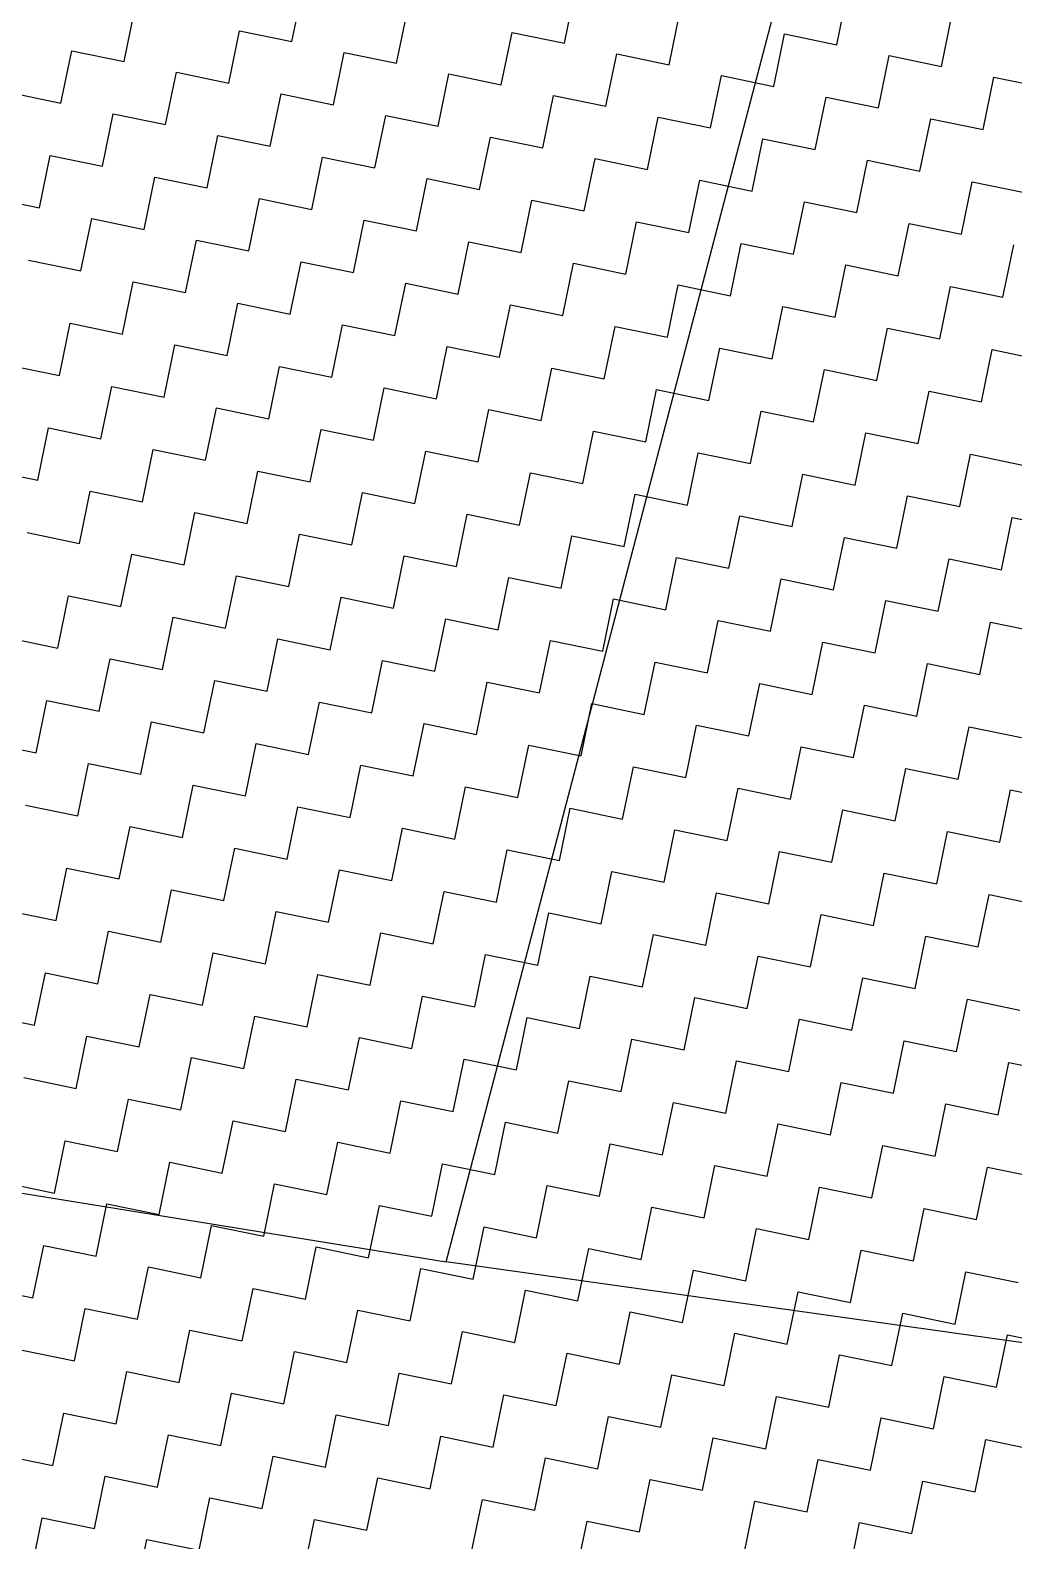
# Model space of a CAD drawing. Header units: metres. Extents: x 280043 to 281054, y 2047152 to 2048652.
# Drawn here: x 280721.4 to 280767, y 2048461.4 to 2048531.4 of the extents above; entities that cross this region are included whole.
import ezdxf

# ---------------------------------------------------------------- set-up
doc = ezdxf.new("R2010")
doc.units = ezdxf.units.M
doc.layers.add('POLY_HATCH', color=12, linetype='Continuous')
doc.layers.add('POLY_PARCEL', color=6, linetype='Continuous')

msp = doc.modelspace()

# ---------------------------------------------------------------- linework, layer by layer
at = {"layer": 'POLY_HATCH', "linetype": 'Continuous'}
for p, q in [((280733.535, 2048530.843), (280734.035, 2048533.268)), ((280746.16, 2048530.768), (280746.66, 2048533.194)), ((280758.786, 2048530.694), (280759.286, 2048533.119)), ((280725.76, 2048529.918), (280726.26, 2048532.343)), ((280738.385, 2048529.843), (280738.885, 2048532.268)), ((280751.011, 2048529.769), (280751.51, 2048532.194)), ((280763.636, 2048529.694), (280764.136, 2048532.119)), ((280730.61, 2048528.918), (280731.11, 2048531.343)), ((280731.11, 2048531.343), (280733.535, 2048530.843)), ((280743.235, 2048528.843), (280743.735, 2048531.268)), ((280743.735, 2048531.268), (280746.16, 2048530.768)), ((280755.861, 2048528.769), (280756.361, 2048531.194)), ((280756.361, 2048531.194), (280758.786, 2048530.694)), ((280722.835, 2048527.992), (280723.335, 2048530.417)), ((280723.335, 2048530.417), (280725.76, 2048529.918)), ((280735.46, 2048527.918), (280735.96, 2048530.343)), ((280735.96, 2048530.343), (280738.385, 2048529.843)), ((280748.086, 2048527.843), (280748.585, 2048530.269)), ((280748.585, 2048530.269), (280751.011, 2048529.769)), ((280760.711, 2048527.769), (280761.211, 2048530.194)), ((280761.211, 2048530.194), (280763.636, 2048529.694)), ((280727.685, 2048526.993), (280728.185, 2048529.418)), ((280728.185, 2048529.418), (280730.61, 2048528.918)), ((280740.31, 2048526.918), (280740.81, 2048529.343)), ((280740.81, 2048529.343), (280743.235, 2048528.843)), ((280752.936, 2048526.844), (280753.436, 2048529.269)), ((280753.436, 2048529.269), (280755.861, 2048528.769)), ((280765.561, 2048526.769), (280766.061, 2048529.194)), ((280766.061, 2048529.194), (280768.486, 2048528.694)), ((280720.41, 2048528.492), (280722.835, 2048527.992)), ((280732.535, 2048525.993), (280733.035, 2048528.418)), ((280733.035, 2048528.418), (280735.46, 2048527.918)), ((280745.161, 2048525.918), (280745.66, 2048528.343)), ((280745.66, 2048528.343), (280748.086, 2048527.843)), ((280757.786, 2048525.844), (280758.286, 2048528.269)), ((280758.286, 2048528.269), (280760.711, 2048527.769)), ((280724.76, 2048525.067), (280725.26, 2048527.492)), ((280725.26, 2048527.492), (280727.685, 2048526.993)), ((280737.385, 2048524.993), (280737.885, 2048527.418)), ((280737.885, 2048527.418), (280740.31, 2048526.918)), ((280750.011, 2048524.918), (280750.511, 2048527.344)), ((280750.511, 2048527.344), (280752.936, 2048526.844)), ((280762.636, 2048524.844), (280763.136, 2048527.269)), ((280763.136, 2048527.269), (280765.561, 2048526.769)), ((280729.61, 2048524.068), (280730.11, 2048526.493)), ((280730.11, 2048526.493), (280732.535, 2048525.993)), ((280742.236, 2048523.993), (280742.735, 2048526.418)), ((280742.735, 2048526.418), (280745.161, 2048525.918)), ((280754.861, 2048523.919), (280755.361, 2048526.344)), ((280755.361, 2048526.344), (280757.786, 2048525.844)), ((280721.835, 2048523.142), (280722.335, 2048525.567)), ((280722.335, 2048525.567), (280724.76, 2048525.067)), ((280734.46, 2048523.068), (280734.96, 2048525.493)), ((280734.96, 2048525.493), (280737.385, 2048524.993)), ((280747.086, 2048522.993), (280747.586, 2048525.418)), ((280747.586, 2048525.418), (280750.011, 2048524.918)), ((280759.711, 2048522.919), (280760.211, 2048525.344)), ((280760.211, 2048525.344), (280762.636, 2048524.844)), ((280726.685, 2048522.142), (280727.185, 2048524.567)), ((280727.185, 2048524.567), (280729.61, 2048524.068)), ((280739.311, 2048522.068), (280739.811, 2048524.493)), ((280739.811, 2048524.493), (280742.236, 2048523.993)), ((280751.936, 2048521.993), (280752.436, 2048524.419)), ((280752.436, 2048524.419), (280754.861, 2048523.919)), ((280764.561, 2048521.919), (280765.061, 2048524.344)), ((280765.061, 2048524.344), (280767.486, 2048523.844)), ((280719.41, 2048523.642), (280721.835, 2048523.142)), ((280731.535, 2048521.143), (280732.035, 2048523.568)), ((280732.035, 2048523.568), (280734.46, 2048523.068)), ((280744.161, 2048521.068), (280744.661, 2048523.493)), ((280744.661, 2048523.493), (280747.086, 2048522.993)), ((280756.786, 2048520.994), (280757.286, 2048523.419)), ((280757.286, 2048523.419), (280759.711, 2048522.919)), ((280723.76, 2048520.217), (280724.26, 2048522.642)), ((280724.26, 2048522.642), (280726.685, 2048522.142)), ((280736.386, 2048520.143), (280736.886, 2048522.568)), ((280736.886, 2048522.568), (280739.311, 2048522.068)), ((280749.011, 2048520.068), (280749.511, 2048522.493)), ((280749.511, 2048522.493), (280751.936, 2048521.993)), ((280761.636, 2048519.994), (280762.136, 2048522.419)), ((280762.136, 2048522.419), (280764.561, 2048521.919)), ((280728.61, 2048519.217), (280729.11, 2048521.642)), ((280729.11, 2048521.642), (280731.535, 2048521.143)), ((280741.236, 2048519.143), (280741.736, 2048521.568)), ((280741.736, 2048521.568), (280744.161, 2048521.068)), ((280753.861, 2048519.069), (280754.361, 2048521.494)), ((280754.361, 2048521.494), (280756.786, 2048520.994)), ((280766.486, 2048518.994), (280766.986, 2048521.419)), ((280721.335, 2048520.717), (280723.76, 2048520.217)), ((280733.461, 2048518.218), (280733.961, 2048520.643)), ((280733.961, 2048520.643), (280736.386, 2048520.143)), ((280746.086, 2048518.143), (280746.586, 2048520.568)), ((280746.586, 2048520.568), (280749.011, 2048520.068)), ((280758.711, 2048518.069), (280759.211, 2048520.494)), ((280759.211, 2048520.494), (280761.636, 2048519.994)), ((280725.685, 2048517.292), (280726.185, 2048519.717)), ((280726.185, 2048519.717), (280728.61, 2048519.217)), ((280738.311, 2048517.218), (280738.811, 2048519.643)), ((280738.811, 2048519.643), (280741.236, 2048519.143)), ((280750.936, 2048517.143), (280751.436, 2048519.568)), ((280751.436, 2048519.568), (280753.861, 2048519.069)), ((280763.561, 2048517.069), (280764.061, 2048519.494)), ((280764.061, 2048519.494), (280766.486, 2048518.994)), ((280730.536, 2048516.292), (280731.036, 2048518.717)), ((280731.036, 2048518.717), (280733.461, 2048518.218)), ((280743.161, 2048516.218), (280743.661, 2048518.643)), ((280743.661, 2048518.643), (280746.086, 2048518.143)), ((280755.786, 2048516.144), (280756.286, 2048518.569)), ((280756.286, 2048518.569), (280758.711, 2048518.069)), ((280722.761, 2048515.367), (280723.26, 2048517.792)), ((280723.26, 2048517.792), (280725.685, 2048517.292)), ((280735.386, 2048515.293), (280735.886, 2048517.718)), ((280735.886, 2048517.718), (280738.311, 2048517.218)), ((280748.011, 2048515.218), (280748.511, 2048517.643)), ((280748.511, 2048517.643), (280750.936, 2048517.143)), ((280760.636, 2048515.144), (280761.136, 2048517.569)), ((280761.136, 2048517.569), (280763.561, 2048517.069)), ((280727.611, 2048514.367), (280728.111, 2048516.792)), ((280728.111, 2048516.792), (280730.536, 2048516.292)), ((280740.236, 2048514.293), (280740.736, 2048516.718)), ((280740.736, 2048516.718), (280743.161, 2048516.218)), ((280752.861, 2048514.218), (280753.361, 2048516.643)), ((280753.361, 2048516.643), (280755.786, 2048516.144)), ((280765.487, 2048514.144), (280765.987, 2048516.569)), ((280765.987, 2048516.569), (280768.412, 2048516.069)), ((280720.335, 2048515.867), (280722.761, 2048515.367)), ((280732.461, 2048513.367), (280732.961, 2048515.793)), ((280732.961, 2048515.793), (280735.386, 2048515.293)), ((280745.086, 2048513.293), (280745.586, 2048515.718)), ((280745.586, 2048515.718), (280748.011, 2048515.218)), ((280757.711, 2048513.219), (280758.211, 2048515.644)), ((280758.211, 2048515.644), (280760.636, 2048515.144)), ((280724.686, 2048512.442), (280725.186, 2048514.867)), ((280725.186, 2048514.867), (280727.611, 2048514.367)), ((280737.311, 2048512.368), (280737.811, 2048514.793)), ((280737.811, 2048514.793), (280740.236, 2048514.293)), ((280749.936, 2048512.293), (280750.436, 2048514.718)), ((280750.436, 2048514.718), (280752.861, 2048514.218)), ((280762.562, 2048512.219), (280763.062, 2048514.644)), ((280763.062, 2048514.644), (280765.487, 2048514.144)), ((280729.536, 2048511.442), (280730.036, 2048513.867)), ((280730.036, 2048513.867), (280732.461, 2048513.367)), ((280742.161, 2048511.368), (280742.661, 2048513.793)), ((280742.661, 2048513.793), (280745.086, 2048513.293)), ((280754.786, 2048511.293), (280755.286, 2048513.718)), ((280755.286, 2048513.718), (280757.711, 2048513.219)), ((280721.761, 2048510.517), (280722.261, 2048512.942)), ((280722.261, 2048512.942), (280724.686, 2048512.442)), ((280734.386, 2048510.442), (280734.886, 2048512.868)), ((280734.886, 2048512.868), (280737.311, 2048512.368)), ((280747.011, 2048510.368), (280747.511, 2048512.793)), ((280747.511, 2048512.793), (280749.936, 2048512.293)), ((280759.637, 2048510.294), (280760.137, 2048512.719)), ((280760.137, 2048512.719), (280762.562, 2048512.219)), ((280726.611, 2048509.517), (280727.111, 2048511.942)), ((280727.111, 2048511.942), (280729.536, 2048511.442)), ((280739.236, 2048509.443), (280739.736, 2048511.868)), ((280739.736, 2048511.868), (280742.161, 2048511.368)), ((280751.861, 2048509.368), (280752.361, 2048511.793)), ((280752.361, 2048511.793), (280754.786, 2048511.293)), ((280764.487, 2048509.294), (280764.987, 2048511.719)), ((280764.987, 2048511.719), (280767.412, 2048511.219)), ((280719.336, 2048511.017), (280721.761, 2048510.517)), ((280731.461, 2048508.517), (280731.961, 2048510.942)), ((280731.961, 2048510.942), (280734.386, 2048510.442)), ((280744.086, 2048508.443), (280744.586, 2048510.868)), ((280744.586, 2048510.868), (280747.011, 2048510.368)), ((280756.712, 2048508.368), (280757.212, 2048510.793)), ((280757.212, 2048510.793), (280759.637, 2048510.294)), ((280723.686, 2048507.592), (280724.186, 2048510.017)), ((280724.186, 2048510.017), (280726.611, 2048509.517)), ((280736.311, 2048507.517), (280736.811, 2048509.943)), ((280736.811, 2048509.943), (280739.236, 2048509.443)), ((280748.936, 2048507.443), (280749.436, 2048509.868)), ((280749.436, 2048509.868), (280751.861, 2048509.368)), ((280761.562, 2048507.369), (280762.062, 2048509.794)), ((280762.062, 2048509.794), (280764.487, 2048509.294)), ((280728.536, 2048506.592), (280729.036, 2048509.017)), ((280729.036, 2048509.017), (280731.461, 2048508.517)), ((280741.161, 2048506.518), (280741.661, 2048508.943)), ((280741.661, 2048508.943), (280744.086, 2048508.443)), ((280753.787, 2048506.443), (280754.287, 2048508.868)), ((280754.287, 2048508.868), (280756.712, 2048508.368)), ((280766.412, 2048506.369), (280766.912, 2048508.794)), ((280766.912, 2048508.794), (280769.337, 2048508.294)), ((280721.261, 2048508.092), (280723.686, 2048507.592)), ((280733.386, 2048505.592), (280733.886, 2048508.017)), ((280733.886, 2048508.017), (280736.311, 2048507.517)), ((280746.012, 2048505.518), (280746.511, 2048507.943)), ((280746.511, 2048507.943), (280748.936, 2048507.443)), ((280758.637, 2048505.443), (280759.137, 2048507.868)), ((280759.137, 2048507.868), (280761.562, 2048507.369)), ((280725.611, 2048504.667), (280726.111, 2048507.092)), ((280726.111, 2048507.092), (280728.536, 2048506.592)), ((280738.236, 2048504.592), (280738.736, 2048507.018)), ((280738.736, 2048507.018), (280741.161, 2048506.518)), ((280750.862, 2048504.518), (280751.362, 2048506.943)), ((280751.362, 2048506.943), (280753.787, 2048506.443)), ((280763.487, 2048504.444), (280763.987, 2048506.869)), ((280763.987, 2048506.869), (280766.412, 2048506.369)), ((280730.461, 2048503.667), (280730.961, 2048506.092)), ((280730.961, 2048506.092), (280733.386, 2048505.592)), ((280743.087, 2048503.593), (280743.586, 2048506.018)), ((280743.586, 2048506.018), (280746.012, 2048505.518)), ((280755.712, 2048503.518), (280756.212, 2048505.943)), ((280756.212, 2048505.943), (280758.637, 2048505.443)), ((280722.686, 2048502.742), (280723.186, 2048505.167)), ((280723.186, 2048505.167), (280725.611, 2048504.667)), ((280735.311, 2048502.667), (280735.811, 2048505.092)), ((280735.811, 2048505.092), (280738.236, 2048504.592)), ((280747.937, 2048502.593), (280748.437, 2048505.018)), ((280748.437, 2048505.018), (280750.862, 2048504.518)), ((280760.562, 2048502.518), (280761.062, 2048504.943)), ((280761.062, 2048504.943), (280763.487, 2048504.444)), ((280727.536, 2048501.742), (280728.036, 2048504.167)), ((280728.036, 2048504.167), (280730.461, 2048503.667)), ((280740.162, 2048501.667), (280740.661, 2048504.093)), ((280740.661, 2048504.093), (280743.087, 2048503.593)), ((280752.787, 2048501.593), (280753.287, 2048504.018)), ((280753.287, 2048504.018), (280755.712, 2048503.518)), ((280765.412, 2048501.519), (280765.912, 2048503.944)), ((280765.912, 2048503.944), (280768.337, 2048503.444)), ((280720.261, 2048503.242), (280722.686, 2048502.742)), ((280732.386, 2048500.742), (280732.886, 2048503.167)), ((280732.886, 2048503.167), (280735.311, 2048502.667)), ((280745.012, 2048500.668), (280745.512, 2048503.093)), ((280745.512, 2048503.093), (280747.937, 2048502.593)), ((280757.637, 2048500.593), (280758.137, 2048503.018)), ((280758.137, 2048503.018), (280760.562, 2048502.518)), ((280724.611, 2048499.817), (280725.111, 2048502.242)), ((280725.111, 2048502.242), (280727.536, 2048501.742)), ((280737.237, 2048499.742), (280737.736, 2048502.167)), ((280737.736, 2048502.167), (280740.162, 2048501.667)), ((280749.862, 2048499.668), (280750.362, 2048502.093)), ((280750.362, 2048502.093), (280752.787, 2048501.593)), ((280762.487, 2048499.593), (280762.987, 2048502.019)), ((280762.987, 2048502.019), (280765.412, 2048501.519)), ((280729.461, 2048498.817), (280729.961, 2048501.242)), ((280729.961, 2048501.242), (280732.386, 2048500.742)), ((280742.087, 2048498.742), (280742.587, 2048501.168)), ((280742.587, 2048501.168), (280745.012, 2048500.668)), ((280754.712, 2048498.668), (280755.212, 2048501.093)), ((280755.212, 2048501.093), (280757.637, 2048500.593)), ((280721.686, 2048497.892), (280722.186, 2048500.317)), ((280722.186, 2048500.317), (280724.611, 2048499.817)), ((280734.312, 2048497.817), (280734.811, 2048500.242)), ((280734.811, 2048500.242), (280737.237, 2048499.742)), ((280746.937, 2048497.743), (280747.437, 2048500.168)), ((280747.437, 2048500.168), (280749.862, 2048499.668)), ((280759.562, 2048497.668), (280760.062, 2048500.093)), ((280760.062, 2048500.093), (280762.487, 2048499.593)), ((280726.536, 2048496.892), (280727.036, 2048499.317)), ((280727.036, 2048499.317), (280729.461, 2048498.817)), ((280739.162, 2048496.817), (280739.662, 2048499.242)), ((280739.662, 2048499.242), (280742.087, 2048498.742)), ((280751.787, 2048496.743), (280752.287, 2048499.168)), ((280752.287, 2048499.168), (280754.712, 2048498.668)), ((280764.412, 2048496.668), (280764.912, 2048499.094)), ((280764.912, 2048499.094), (280767.337, 2048498.594)), ((280719.261, 2048498.391), (280721.686, 2048497.892)), ((280731.387, 2048495.892), (280731.886, 2048498.317)), ((280731.886, 2048498.317), (280734.312, 2048497.817)), ((280744.012, 2048495.818), (280744.512, 2048498.243)), ((280744.512, 2048498.243), (280746.937, 2048497.743)), ((280756.637, 2048495.743), (280757.137, 2048498.168)), ((280757.137, 2048498.168), (280759.562, 2048497.668)), ((280723.611, 2048494.967), (280724.111, 2048497.392)), ((280724.111, 2048497.392), (280726.536, 2048496.892)), ((280736.237, 2048494.892), (280736.737, 2048497.317)), ((280736.737, 2048497.317), (280739.162, 2048496.817)), ((280748.862, 2048494.818), (280749.362, 2048497.243)), ((280749.362, 2048497.243), (280751.787, 2048496.743)), ((280761.487, 2048494.743), (280761.987, 2048497.168)), ((280761.987, 2048497.168), (280764.412, 2048496.668)), ((280728.462, 2048493.967), (280728.961, 2048496.392)), ((280728.961, 2048496.392), (280731.387, 2048495.892)), ((280741.087, 2048493.892), (280741.587, 2048496.317)), ((280741.587, 2048496.317), (280744.012, 2048495.818)), ((280753.712, 2048493.818), (280754.212, 2048496.243)), ((280754.212, 2048496.243), (280756.637, 2048495.743)), ((280766.338, 2048493.743), (280766.837, 2048496.169)), ((280766.837, 2048496.169), (280769.263, 2048495.669)), ((280721.186, 2048495.466), (280723.611, 2048494.967)), ((280733.312, 2048492.967), (280733.812, 2048495.392)), ((280733.812, 2048495.392), (280736.237, 2048494.892)), ((280745.937, 2048492.893), (280746.437, 2048495.318)), ((280746.437, 2048495.318), (280748.862, 2048494.818)), ((280758.562, 2048492.818), (280759.062, 2048495.243)), ((280759.062, 2048495.243), (280761.487, 2048494.743)), ((280725.537, 2048492.042), (280726.037, 2048494.467)), ((280726.037, 2048494.467), (280728.462, 2048493.967)), ((280738.162, 2048491.967), (280738.662, 2048494.392)), ((280738.662, 2048494.392), (280741.087, 2048493.892)), ((280750.787, 2048491.893), (280751.287, 2048494.318)), ((280751.287, 2048494.318), (280753.712, 2048493.818)), ((280763.413, 2048491.818), (280763.912, 2048494.243)), ((280763.912, 2048494.243), (280766.338, 2048493.743)), ((280730.387, 2048491.042), (280730.887, 2048493.467)), ((280730.887, 2048493.467), (280733.312, 2048492.967)), ((280743.012, 2048490.967), (280743.512, 2048493.392)), ((280743.512, 2048493.392), (280745.937, 2048492.893)), ((280755.637, 2048490.893), (280756.137, 2048493.318)), ((280756.137, 2048493.318), (280758.562, 2048492.818)), ((280722.612, 2048490.116), (280723.112, 2048492.541)), ((280723.112, 2048492.541), (280725.537, 2048492.042)), ((280735.237, 2048490.042), (280735.737, 2048492.467)), ((280735.737, 2048492.467), (280738.162, 2048491.967)), ((280747.862, 2048489.968), (280748.362, 2048492.393)), ((280748.362, 2048492.393), (280750.787, 2048491.893)), ((280760.488, 2048489.893), (280760.987, 2048492.318)), ((280760.987, 2048492.318), (280763.413, 2048491.818)), ((280727.462, 2048489.117), (280727.962, 2048491.542)), ((280727.962, 2048491.542), (280730.387, 2048491.042)), ((280740.087, 2048489.042), (280740.587, 2048491.467)), ((280740.587, 2048491.467), (280743.012, 2048490.967)), ((280752.712, 2048488.968), (280753.212, 2048491.393)), ((280753.212, 2048491.393), (280755.637, 2048490.893)), ((280765.338, 2048488.893), (280765.838, 2048491.318)), ((280765.838, 2048491.318), (280768.263, 2048490.818)), ((280720.187, 2048490.616), (280722.612, 2048490.116)), ((280732.312, 2048488.117), (280732.812, 2048490.542)), ((280732.812, 2048490.542), (280735.237, 2048490.042)), ((280744.937, 2048488.042), (280745.437, 2048490.467)), ((280745.437, 2048490.467), (280747.862, 2048489.968)), ((280757.563, 2048487.968), (280758.062, 2048490.393)), ((280758.062, 2048490.393), (280760.488, 2048489.893)), ((280724.537, 2048487.191), (280725.037, 2048489.617)), ((280725.037, 2048489.617), (280727.462, 2048489.117)), ((280737.162, 2048487.117), (280737.662, 2048489.542)), ((280737.662, 2048489.542), (280740.087, 2048489.042)), ((280749.787, 2048487.043), (280750.287, 2048489.468)), ((280750.287, 2048489.468), (280752.712, 2048488.968)), ((280762.413, 2048486.968), (280762.913, 2048489.393)), ((280762.913, 2048489.393), (280765.338, 2048488.893)), ((280729.387, 2048486.192), (280729.887, 2048488.617)), ((280729.887, 2048488.617), (280732.312, 2048488.117)), ((280742.012, 2048486.117), (280742.512, 2048488.542)), ((280742.512, 2048488.542), (280744.937, 2048488.042)), ((280754.638, 2048486.043), (280755.137, 2048488.468)), ((280755.137, 2048488.468), (280757.563, 2048487.968)), ((280721.612, 2048485.266), (280722.112, 2048487.691)), ((280722.112, 2048487.691), (280724.537, 2048487.191)), ((280734.237, 2048485.192), (280734.737, 2048487.617)), ((280734.737, 2048487.617), (280737.162, 2048487.117)), ((280746.862, 2048485.117), (280747.362, 2048487.542)), ((280747.362, 2048487.542), (280749.787, 2048487.043)), ((280759.488, 2048485.043), (280759.988, 2048487.468)), ((280759.988, 2048487.468), (280762.413, 2048486.968)), ((280726.462, 2048484.266), (280726.962, 2048486.692)), ((280726.962, 2048486.692), (280729.387, 2048486.192)), ((280739.087, 2048484.192), (280739.587, 2048486.617)), ((280739.587, 2048486.617), (280742.012, 2048486.117)), ((280751.713, 2048484.118), (280752.213, 2048486.543)), ((280752.213, 2048486.543), (280754.638, 2048486.043)), ((280764.338, 2048484.043), (280764.838, 2048486.468)), ((280764.838, 2048486.468), (280767.263, 2048485.968)), ((280719.187, 2048485.766), (280721.612, 2048485.266)), ((280731.312, 2048483.267), (280731.812, 2048485.692)), ((280731.812, 2048485.692), (280734.237, 2048485.192)), ((280743.937, 2048483.192), (280744.437, 2048485.617)), ((280744.437, 2048485.617), (280746.862, 2048485.117)), ((280756.563, 2048483.118), (280757.063, 2048485.543)), ((280757.063, 2048485.543), (280759.488, 2048485.043)), ((280723.537, 2048482.341), (280724.037, 2048484.766)), ((280724.037, 2048484.766), (280726.462, 2048484.266)), ((280736.162, 2048482.267), (280736.662, 2048484.692)), ((280736.662, 2048484.692), (280739.087, 2048484.192)), ((280748.788, 2048482.192), (280749.288, 2048484.617)), ((280749.288, 2048484.617), (280751.713, 2048484.118)), ((280761.413, 2048482.118), (280761.913, 2048484.543)), ((280761.913, 2048484.543), (280764.338, 2048484.043)), ((280728.387, 2048481.341), (280728.887, 2048483.767)), ((280728.887, 2048483.767), (280731.312, 2048483.267)), ((280741.012, 2048481.267), (280741.512, 2048483.692)), ((280741.512, 2048483.692), (280743.937, 2048483.192)), ((280753.638, 2048481.193), (280754.138, 2048483.618)), ((280754.138, 2048483.618), (280756.563, 2048483.118)), ((280766.263, 2048481.118), (280766.763, 2048483.543)), ((280766.763, 2048483.543), (280769.188, 2048483.043)), ((280721.112, 2048482.841), (280723.537, 2048482.341)), ((280733.237, 2048480.342), (280733.737, 2048482.767)), ((280733.737, 2048482.767), (280736.162, 2048482.267)), ((280745.863, 2048480.267), (280746.363, 2048482.692)), ((280746.363, 2048482.692), (280748.788, 2048482.192)), ((280758.488, 2048480.193), (280758.988, 2048482.618)), ((280758.988, 2048482.618), (280761.413, 2048482.118)), ((280725.462, 2048479.416), (280725.962, 2048481.841)), ((280725.962, 2048481.841), (280728.387, 2048481.341)), ((280738.087, 2048479.342), (280738.587, 2048481.767)), ((280738.587, 2048481.767), (280741.012, 2048481.267)), ((280750.713, 2048479.267), (280751.213, 2048481.692)), ((280751.213, 2048481.692), (280753.638, 2048481.193)), ((280763.338, 2048479.193), (280763.838, 2048481.618)), ((280763.838, 2048481.618), (280766.263, 2048481.118)), ((280730.312, 2048478.416), (280730.812, 2048480.842)), ((280730.812, 2048480.842), (280733.237, 2048480.342)), ((280742.938, 2048478.342), (280743.438, 2048480.767)), ((280743.438, 2048480.767), (280745.863, 2048480.267)), ((280755.563, 2048478.268), (280756.063, 2048480.693)), ((280756.063, 2048480.693), (280758.488, 2048480.193)), ((280722.537, 2048477.491), (280723.037, 2048479.916)), ((280723.037, 2048479.916), (280725.462, 2048479.416)), ((280735.162, 2048477.417), (280735.662, 2048479.842)), ((280735.662, 2048479.842), (280738.087, 2048479.342)), ((280747.788, 2048477.342), (280748.288, 2048479.767)), ((280748.288, 2048479.767), (280750.713, 2048479.267)), ((280760.413, 2048477.268), (280760.913, 2048479.693)), ((280760.913, 2048479.693), (280763.338, 2048479.193)), ((280727.387, 2048476.491), (280727.887, 2048478.916)), ((280727.887, 2048478.916), (280730.312, 2048478.416)), ((280740.013, 2048476.417), (280740.513, 2048478.842)), ((280740.513, 2048478.842), (280742.938, 2048478.342)), ((280752.638, 2048476.342), (280753.138, 2048478.768)), ((280753.138, 2048478.768), (280755.563, 2048478.268)), ((280765.263, 2048476.268), (280765.763, 2048478.693)), ((280765.763, 2048478.693), (280768.188, 2048478.193)), ((280720.112, 2048477.991), (280722.537, 2048477.491)), ((280732.238, 2048475.491), (280732.737, 2048477.917)), ((280732.737, 2048477.917), (280735.162, 2048477.417)), ((280744.863, 2048475.417), (280745.363, 2048477.842)), ((280745.363, 2048477.842), (280747.788, 2048477.342)), ((280757.488, 2048475.343), (280757.988, 2048477.768)), ((280757.988, 2048477.768), (280760.413, 2048477.268)), ((280724.462, 2048474.566), (280724.962, 2048476.991)), ((280724.962, 2048476.991), (280727.387, 2048476.491)), ((280737.088, 2048474.492), (280737.588, 2048476.917)), ((280737.588, 2048476.917), (280740.013, 2048476.417)), ((280749.713, 2048474.417), (280750.213, 2048476.842)), ((280750.213, 2048476.842), (280752.638, 2048476.342)), ((280762.338, 2048474.343), (280762.838, 2048476.768)), ((280762.838, 2048476.768), (280765.263, 2048476.268)), ((280729.313, 2048473.566), (280729.812, 2048475.991)), ((280729.812, 2048475.991), (280732.238, 2048475.491)), ((280741.938, 2048473.492), (280742.438, 2048475.917)), ((280742.438, 2048475.917), (280744.863, 2048475.417)), ((280754.563, 2048473.417), (280755.063, 2048475.843)), ((280755.063, 2048475.843), (280757.488, 2048475.343)), ((280721.537, 2048472.641), (280722.037, 2048475.066)), ((280722.037, 2048475.066), (280724.462, 2048474.566)), ((280734.163, 2048472.567), (280734.663, 2048474.992)), ((280734.663, 2048474.992), (280737.088, 2048474.492)), ((280746.788, 2048472.492), (280747.288, 2048474.917)), ((280747.288, 2048474.917), (280749.713, 2048474.417)), ((280759.413, 2048472.418), (280759.913, 2048474.843)), ((280759.913, 2048474.843), (280762.338, 2048474.343)), ((280726.388, 2048471.641), (280726.887, 2048474.066)), ((280726.887, 2048474.066), (280729.313, 2048473.566)), ((280739.013, 2048471.567), (280739.513, 2048473.992)), ((280739.513, 2048473.992), (280741.938, 2048473.492)), ((280751.638, 2048471.492), (280752.138, 2048473.917)), ((280752.138, 2048473.917), (280754.563, 2048473.417)), ((280764.263, 2048471.418), (280764.763, 2048473.843)), ((280764.763, 2048473.843), (280767.188, 2048473.343)), ((280719.112, 2048473.141), (280721.537, 2048472.641)), ((280731.238, 2048470.641), (280731.738, 2048473.066)), ((280731.738, 2048473.066), (280734.163, 2048472.567)), ((280743.863, 2048470.567), (280744.363, 2048472.992)), ((280744.363, 2048472.992), (280746.788, 2048472.492)), ((280756.488, 2048470.492), (280756.988, 2048472.918)), ((280756.988, 2048472.918), (280759.413, 2048472.418)), ((280723.463, 2048469.716), (280723.962, 2048472.141)), ((280723.962, 2048472.141), (280726.388, 2048471.641)), ((280736.088, 2048469.642), (280736.588, 2048472.067)), ((280736.588, 2048472.067), (280739.013, 2048471.567)), ((280748.713, 2048469.567), (280749.213, 2048471.992)), ((280749.213, 2048471.992), (280751.638, 2048471.492)), ((280761.338, 2048469.493), (280761.838, 2048471.918)), ((280761.838, 2048471.918), (280764.263, 2048471.418)), ((280728.313, 2048468.716), (280728.813, 2048471.141)), ((280728.813, 2048471.141), (280731.238, 2048470.641)), ((280740.938, 2048468.642), (280741.438, 2048471.067)), ((280741.438, 2048471.067), (280743.863, 2048470.567)), ((280753.563, 2048468.567), (280754.063, 2048470.992)), ((280754.063, 2048470.992), (280756.488, 2048470.492)), ((280766.189, 2048468.493), (280766.689, 2048470.918)), ((280766.689, 2048470.918), (280769.114, 2048470.418)), ((280721.037, 2048470.216), (280723.463, 2048469.716)), ((280733.163, 2048467.716), (280733.663, 2048470.141)), ((280733.663, 2048470.141), (280736.088, 2048469.642)), ((280745.788, 2048467.642), (280746.288, 2048470.067)), ((280746.288, 2048470.067), (280748.713, 2048469.567)), ((280758.413, 2048467.567), (280758.913, 2048469.993)), ((280758.913, 2048469.993), (280761.338, 2048469.493)), ((280725.388, 2048466.791), (280725.888, 2048469.216)), ((280725.888, 2048469.216), (280728.313, 2048468.716)), ((280738.013, 2048466.717), (280738.513, 2048469.142)), ((280738.513, 2048469.142), (280740.938, 2048468.642)), ((280750.638, 2048466.642), (280751.138, 2048469.067)), ((280751.138, 2048469.067), (280753.563, 2048468.567)), ((280763.264, 2048466.568), (280763.764, 2048468.993)), ((280763.764, 2048468.993), (280766.189, 2048468.493)), ((280730.238, 2048465.791), (280730.738, 2048468.216)), ((280730.738, 2048468.216), (280733.163, 2048467.716)), ((280742.863, 2048465.717), (280743.363, 2048468.142)), ((280743.363, 2048468.142), (280745.788, 2048467.642)), ((280755.489, 2048465.642), (280755.988, 2048468.067)), ((280755.988, 2048468.067), (280758.413, 2048467.567)), ((280722.463, 2048464.866), (280722.963, 2048467.291)), ((280722.963, 2048467.291), (280725.388, 2048466.791)), ((280735.088, 2048464.791), (280735.588, 2048467.216)), ((280735.588, 2048467.216), (280738.013, 2048466.717)), ((280747.713, 2048464.717), (280748.213, 2048467.142)), ((280748.213, 2048467.142), (280750.638, 2048466.642)), ((280760.339, 2048464.642), (280760.839, 2048467.068)), ((280760.839, 2048467.068), (280763.264, 2048466.568)), ((280727.313, 2048463.866), (280727.813, 2048466.291)), ((280727.813, 2048466.291), (280730.238, 2048465.791)), ((280739.938, 2048463.792), (280740.438, 2048466.217)), ((280740.438, 2048466.217), (280742.863, 2048465.717)), ((280752.564, 2048463.717), (280753.063, 2048466.142)), ((280753.063, 2048466.142), (280755.489, 2048465.642)), ((280765.189, 2048463.643), (280765.689, 2048466.068)), ((280765.689, 2048466.068), (280768.114, 2048465.568)), ((280720.038, 2048465.366), (280722.463, 2048464.866)), ((280732.163, 2048462.866), (280732.663, 2048465.291)), ((280732.663, 2048465.291), (280735.088, 2048464.791)), ((280744.788, 2048462.792), (280745.288, 2048465.217)), ((280745.288, 2048465.217), (280747.713, 2048464.717)), ((280757.414, 2048462.717), (280757.914, 2048465.142)), ((280757.914, 2048465.142), (280760.339, 2048464.642)), ((280724.388, 2048461.941), (280724.888, 2048464.366)), ((280724.888, 2048464.366), (280727.313, 2048463.866)), ((280737.013, 2048461.866), (280737.513, 2048464.291)), ((280737.513, 2048464.291), (280739.938, 2048463.792)), ((280749.639, 2048461.792), (280750.138, 2048464.217)), ((280750.138, 2048464.217), (280752.564, 2048463.717)), ((280762.264, 2048461.717), (280762.764, 2048464.143)), ((280762.764, 2048464.143), (280765.189, 2048463.643)), ((280729.238, 2048460.941), (280729.738, 2048463.366)), ((280729.738, 2048463.366), (280732.163, 2048462.866)), ((280741.863, 2048460.867), (280742.363, 2048463.292)), ((280742.363, 2048463.292), (280744.788, 2048462.792)), ((280754.489, 2048460.792), (280754.989, 2048463.217)), ((280754.989, 2048463.217), (280757.414, 2048462.717)), ((280721.463, 2048460.016), (280721.963, 2048462.441)), ((280721.963, 2048462.441), (280724.388, 2048461.941)), ((280734.088, 2048459.941), (280734.588, 2048462.366)), ((280734.588, 2048462.366), (280737.013, 2048461.866)), ((280746.714, 2048459.867), (280747.213, 2048462.292)), ((280747.213, 2048462.292), (280749.639, 2048461.792)), ((280759.339, 2048459.792), (280759.839, 2048462.217)), ((280759.839, 2048462.217), (280762.264, 2048461.717)), ((280726.313, 2048459.016), (280726.813, 2048461.441)), ((280726.813, 2048461.441), (280729.238, 2048460.941))]:
    msp.add_line(p, q, dxfattribs=at)
at = {"layer": 'POLY_PARCEL'}
for p, q in [((280740.679, 2048474.297), (280755.784, 2048531.88)), ((280708.743, 2048479.484), (280740.679, 2048474.297)), ((280789.992, 2048467.372), (280740.679, 2048474.297))]:
    msp.add_line(p, q, dxfattribs=at)

doc.saveas('drawing.dxf')
